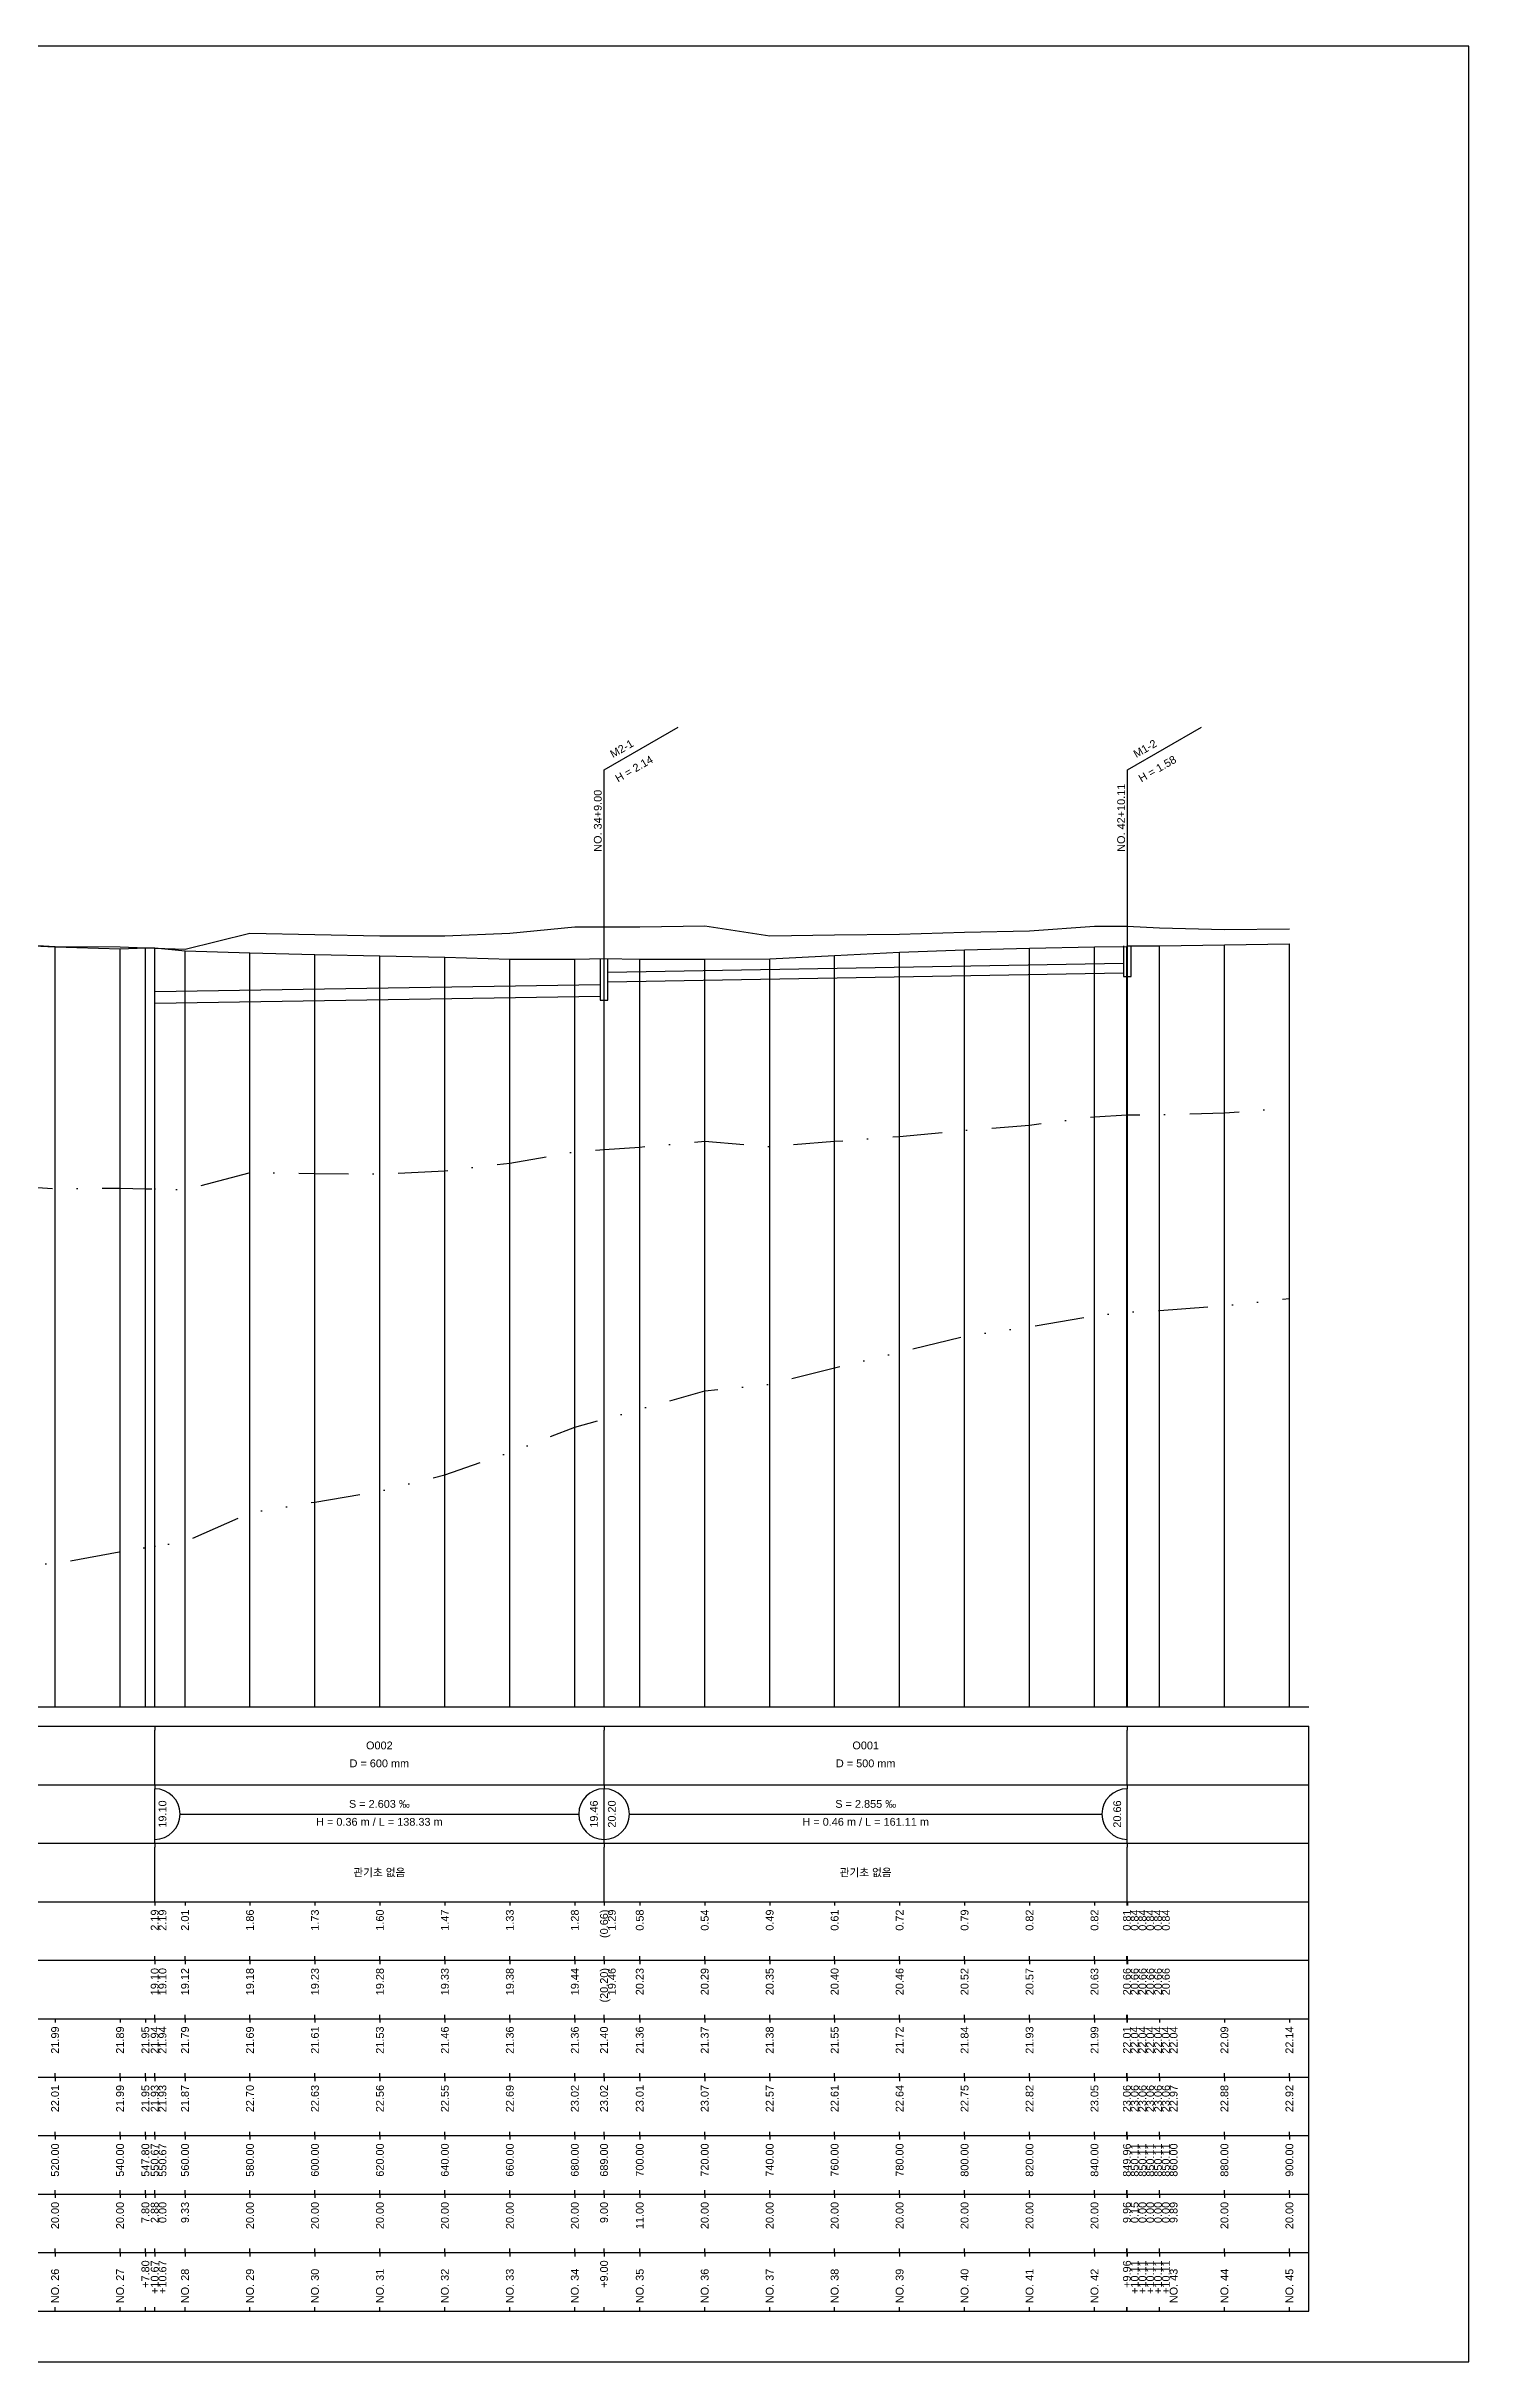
# Model space of a CAD drawing. Header units: millimetres. Extents: x -105495 to 3444, y -108190 to 2013.
# Drawn here: x 3079 to 3444, y -37996 to -37402 of the extents above; entities that cross this region are included whole.
import ezdxf
from ezdxf.enums import TextEntityAlignment as Align

# ---------------------------------------------------------------- set-up
doc = ezdxf.new("R2010")
doc.units = ezdxf.units.MM
doc.linetypes.add('DASHDOT', pattern=[25.4, 12.7, -6.35, 0, -6.35])
doc.linetypes.add('DIVIDE', pattern=[31.75, 12.7, -6.35, 0, -6.35, 0, -6.35])
for name, color, linetype in [('KZ_종단_계획선', 1, 'Continuous'), ('KZ_종단_관로', 4, 'Continuous'), ('KZ_종단_깃발', 7, 'Continuous'), ('KZ_종단_도각', 7, 'Continuous'), ('KZ_종단_맨홀', 4, 'Continuous'), ('KZ_종단_수직선', 7, 'Continuous'), ('KZ_종단_암선1', 56, 'DASHDOT'), ('KZ_종단_암선2', 4, 'DIVIDE'), ('KZ_종단_지반선', 3, 'Continuous'), ('KZ_종단_테이블문자', 7, 'Continuous'), ('KZ_종단_테이블선', 7, 'Continuous')]:
    doc.layers.add(name, color=color, linetype=linetype)
doc.styles.get("Standard").update_dxf_attribs({"font": 'arial.ttf'})

msp = doc.modelspace()

# ---------------------------------------------------------------- linework, layer by layer
at = {"layer": 'KZ_종단_계획선'}
msp.add_lwpolyline([(3064.67, -37632.29), (3081.33, -37633.04), (3098, -37633.57), (3104.5, -37633.25), (3106.89, -37633.32), (3106.89, -37633.32), (3114.67, -37634.06), (3131.33, -37634.55), (3148, -37634.97), (3164.67, -37635.33), (3181.33, -37635.71), (3198, -37636.18), (3214.67, -37636.19), (3222.17, -37636), (3231.33, -37636.21), (3248, -37636.16), (3264.67, -37636.11), (3281.33, -37635.23), (3298, -37634.41), (3314.67, -37633.78), (3331.33, -37633.34), (3348, -37633.06), (3356.3, -37632.93), (3356.43, -37632.78), (3356.43, -37632.78), (3356.43, -37632.78), (3356.43, -37632.78), (3356.43, -37632.78), (3364.67, -37632.8), (3381.33, -37632.54), (3398, -37632.29), (3398, -37632.29)], dxfattribs=at)
at = {"layer": 'KZ_종단_관로'}
for p, q in [((3223.17, -37639.5), (3355.43, -37637.2)), ((3223.17, -37642), (3355.43, -37639.7)), ((3106.89, -37644.5), (3221.17, -37642.7)), ((3106.89, -37647.5), (3221.17, -37645.7))]:
    msp.add_line(p, q, dxfattribs=at)
at = {"layer": 'KZ_종단_깃발'}
for p, q in [((3222.17, -37587.65), (3241.22, -37576.65)), ((3356.43, -37587.65), (3375.48, -37576.65)), ((3222.17, -37828), (3222.17, -37587.65)), ((3356.43, -37828), (3356.43, -37587.65))]:
    msp.add_line(p, q, dxfattribs=at)
at = {"layer": 'KZ_종단_도각'}
msp.add_lwpolyline([(2603, -37996), (3444, -37996), (3444, -37402), (2603, -37402)], close=True, dxfattribs=at)
at = {"layer": 'KZ_종단_맨홀'}
for points in [[(3355.43, -37632.78), (3355.43, -37640.66), (3357.43, -37640.66), (3357.43, -37632.78)], [(3221.17, -37636), (3221.17, -37646.7), (3223.17, -37646.7), (3223.17, -37636)]]:
    msp.add_lwpolyline(points, dxfattribs=at)
at = {"layer": 'KZ_종단_수직선'}
for p, q in [((3081.33, -37828), (3081.33, -37633.04)), ((3098, -37828), (3098, -37633.57)), ((3104.5, -37828), (3104.5, -37633.25)), ((3106.89, -37828), (3106.89, -37633.32)), ((3106.89, -37828), (3106.89, -37633.32)), ((3114.67, -37828), (3114.67, -37634.06)), ((3131.33, -37828), (3131.33, -37634.55)), ((3148, -37828), (3148, -37634.97)), ((3164.67, -37828), (3164.67, -37635.33)), ((3181.33, -37828), (3181.33, -37635.71)), ((3281.33, -37828), (3281.33, -37635.23)), ((3298, -37828), (3298, -37634.41)), ((3314.67, -37828), (3314.67, -37633.78)), ((3331.33, -37828), (3331.33, -37633.34)), ((3348, -37828), (3348, -37633.06)), ((3356.3, -37828), (3356.3, -37632.93)), ((3356.42, -37828), (3356.42, -37632.78)), ((3356.42, -37828), (3356.42, -37632.78)), ((3356.42, -37828), (3356.42, -37632.78)), ((3356.42, -37828), (3356.42, -37632.78)), ((3356.42, -37828), (3356.42, -37632.78)), ((3364.67, -37828), (3364.67, -37632.8)), ((3381.33, -37828), (3381.33, -37632.54)), ((3398, -37828), (3398, -37632.29)), ((3198, -37828), (3198, -37636.18)), ((3214.67, -37828), (3214.67, -37636.19)), ((3222.17, -37828), (3222.17, -37636)), ((3231.33, -37828), (3231.33, -37636.21)), ((3248, -37828), (3248, -37636.16)), ((3264.67, -37828), (3264.67, -37636.11))]:
    msp.add_line(p, q, dxfattribs=at)
at = {"layer": 'KZ_종단_암선1', "flags": 128}
msp.add_lwpolyline([(2648, -37743), (2664.67, -37743), (2681.33, -37743), (2698, -37743), (2714.67, -37743), (2731.33, -37743), (2748, -37743), (2764.67, -37689.97), (2781.33, -37689.41), (2791.18, -37689.57), (2798, -37689.78), (2814.67, -37689.88), (2831.33, -37690.39), (2848, -37690.93), (2864.67, -37690.24), (2881.33, -37690.49), (2898, -37690.99), (2914.67, -37691.14), (2931.33, -37691.47), (2948, -37691.68), (2964.67, -37691.73), (2981.33, -37692.06), (2998, -37692.53), (3014.67, -37692.76), (3031.33, -37693.3), (3034.46, -37693.39), (3048, -37693.27), (3064.67, -37693.93), (3081.33, -37695.04), (3098, -37694.93), (3104.5, -37695.08), (3106.89, -37695.13), (3106.89, -37695.13), (3114.67, -37695.31), (3131.33, -37690.97), (3148, -37691.15), (3164.67, -37691.29), (3181.33, -37690.5), (3198, -37688.51), (3214.67, -37685.56), (3222.17, -37685.03), (3231.33, -37684.38), (3248, -37682.9), (3264.67, -37684.26), (3281.33, -37682.92), (3298, -37681.65), (3314.67, -37680.08), (3331.33, -37678.75), (3348, -37676.61), (3356.3, -37676.09), (3356.42, -37676.09), (3356.42, -37676.09), (3356.42, -37676.09), (3356.42, -37676.09), (3356.42, -37676.09), (3364.67, -37676.1), (3381.33, -37675.57), (3398, -37674.44)], dxfattribs=at)
at = {"layer": 'KZ_종단_암선2', "flags": 128}
msp.add_lwpolyline([(2648, -37743), (2664.67, -37743), (2681.33, -37743), (2698, -37743), (2714.67, -37743), (2731.33, -37743), (2748, -37743), (2764.67, -37798.48), (2781.33, -37797.75), (2791.18, -37797.8), (2798, -37797.94), (2814.67, -37797.86), (2831.33, -37798.19), (2848, -37798.56), (2864.67, -37797.69), (2881.33, -37797.77), (2898, -37798.1), (2914.67, -37798.07), (2931.33, -37798.22), (2948, -37798.26), (2964.67, -37798.13), (2981.33, -37798.29), (2998, -37798.58), (3014.67, -37796.59), (3031.33, -37795.93), (3034.46, -37795.69), (3048, -37795.45), (3064.67, -37791.73), (3081.33, -37791.24), (3098, -37788.17), (3104.5, -37787.16), (3106.89, -37786.78), (3106.89, -37786.78), (3114.67, -37785.57), (3131.33, -37778.25), (3148, -37775.46), (3164.67, -37772.66), (3181.33, -37768.46), (3198, -37762.75), (3214.67, -37756.24), (3222.17, -37754.18), (3231.33, -37751.67), (3248, -37746.95), (3264.67, -37745.24), (3281.33, -37741), (3298, -37737), (3314.67, -37732.89), (3331.33, -37730.53), (3348, -37727.6), (3356.3, -37726.71), (3356.42, -37726.71), (3356.42, -37726.71), (3356.42, -37726.71), (3356.42, -37726.71), (3356.42, -37726.71), (3364.67, -37726.35), (3381.33, -37725.09), (3398, -37723.23)], dxfattribs=at)
at = {"layer": 'KZ_종단_지반선', "flags": 128}
msp.add_lwpolyline([(3064.67, -37632.02), (3081.33, -37632.97), (3098, -37633.05), (3104.5, -37633.27), (3106.89, -37633.36), (3106.89, -37633.36), (3114.67, -37633.63), (3131.33, -37629.48), (3148, -37629.86), (3164.67, -37630.19), (3181.33, -37630.23), (3198, -37629.55), (3214.67, -37627.88), (3222.17, -37627.91), (3231.33, -37627.93), (3248, -37627.65), (3264.67, -37630.17), (3281.33, -37629.96), (3298, -37629.78), (3314.67, -37629.25), (3331.33, -37628.92), (3348, -37627.73), (3356.3, -37627.69), (3356.42, -37627.7), (3356.42, -37627.7), (3356.42, -37627.7), (3356.42, -37627.7), (3356.42, -37627.7), (3364.67, -37628.17), (3381.33, -37628.59), (3398, -37628.4)], dxfattribs=at)
at = {"layer": 'KZ_종단_테이블문자'}
for p, q in [((3106.89, -37833), (3106.89, -37834)), ((3106.89, -37847), (3106.89, -37834)), ((3222.17, -37833), (3222.17, -37834)), ((3222.17, -37833), (3222.17, -37834)), ((3222.17, -37847), (3222.17, -37834)), ((3222.17, -37847), (3222.17, -37834)), ((3356.42, -37833), (3356.42, -37834)), ((3356.42, -37847), (3356.42, -37834)), ((3106.89, -37848), (3106.89, -37847)), ((3106.89, -37848), (3106.89, -37849)), ((3106.89, -37862), (3106.89, -37849)), ((3222.17, -37848), (3222.17, -37847)), ((3222.17, -37848), (3222.17, -37847)), ((3222.17, -37848), (3222.17, -37849)), ((3222.17, -37848), (3222.17, -37849)), ((3222.17, -37862), (3222.17, -37849)), ((3222.17, -37862), (3222.17, -37849)), ((3356.42, -37848), (3356.42, -37847)), ((3356.42, -37848), (3356.42, -37849)), ((3356.42, -37862), (3356.42, -37849)), ((3113.31, -37855.5), (3215.75, -37855.5)), ((3228.58, -37855.5), (3350.01, -37855.5)), ((3106.89, -37863), (3106.89, -37862)), ((3106.89, -37863), (3106.89, -37864)), ((3106.89, -37877), (3106.89, -37864)), ((3222.17, -37863), (3222.17, -37862)), ((3222.17, -37863), (3222.17, -37862)), ((3222.17, -37863), (3222.17, -37864)), ((3222.17, -37863), (3222.17, -37864)), ((3222.17, -37877), (3222.17, -37864)), ((3222.17, -37877), (3222.17, -37864)), ((3356.42, -37863), (3356.42, -37862)), ((3356.42, -37863), (3356.42, -37864)), ((3356.42, -37877), (3356.42, -37864)), ((3106.89, -37878), (3106.89, -37877)), ((3222.17, -37878), (3222.17, -37877)), ((3222.17, -37878), (3222.17, -37877)), ((3356.42, -37878), (3356.42, -37877))]:
    msp.add_line(p, q, dxfattribs=at)
for centre, start, end in [((3106.89, -37855.5), 270, 90), ((3222.17, -37855.5), 90, 270), ((3222.17, -37855.5), 270, 90), ((3356.42, -37855.5), 90, 270)]:
    msp.add_arc(centre, 6.5, start, end, dxfattribs=at)
at = {"layer": 'KZ_종단_테이블선'}
for p, q in [((2628, -37828), (3403, -37828)), ((2628, -37833), (3403, -37833)), ((3403, -37848), (3403, -37833)), ((2628, -37848), (3403, -37848)), ((3403, -37863), (3403, -37848)), ((2628, -37863), (3403, -37863)), ((3403, -37878), (3403, -37863)), ((2628, -37878), (3403, -37878)), ((3106.89, -37878), (3106.89, -37879)), ((3106.89, -37878), (3106.89, -37879)), ((3114.67, -37878), (3114.67, -37879)), ((3131.33, -37878), (3131.33, -37879)), ((3148, -37878), (3148, -37879)), ((3164.67, -37878), (3164.67, -37879)), ((3181.33, -37878), (3181.33, -37879)), ((3198, -37878), (3198, -37879)), ((3214.67, -37878), (3214.67, -37879)), ((3222.17, -37878), (3222.17, -37879)), ((3231.33, -37878), (3231.33, -37879)), ((3248, -37878), (3248, -37879)), ((3264.67, -37878), (3264.67, -37879)), ((3281.33, -37878), (3281.33, -37879)), ((3298, -37878), (3298, -37879)), ((3314.67, -37878), (3314.67, -37879)), ((3331.33, -37878), (3331.33, -37879)), ((3348, -37878), (3348, -37879)), ((3356.3, -37878), (3356.3, -37879)), ((3356.43, -37878), (3356.43, -37879)), ((3356.43, -37878), (3356.43, -37879)), ((3356.43, -37878), (3356.43, -37879)), ((3356.43, -37878), (3356.43, -37879)), ((3356.43, -37878), (3356.43, -37879)), ((3403, -37893), (3403, -37878)), ((2628, -37893), (3403, -37893)), ((3106.89, -37893), (3106.89, -37892)), ((3106.89, -37893), (3106.89, -37892)), ((3106.89, -37893), (3106.89, -37894)), ((3106.89, -37893), (3106.89, -37894)), ((3114.67, -37893), (3114.67, -37892)), ((3114.67, -37893), (3114.67, -37894)), ((3131.33, -37893), (3131.33, -37892)), ((3131.33, -37893), (3131.33, -37894)), ((3148, -37893), (3148, -37892)), ((3148, -37893), (3148, -37894)), ((3164.67, -37893), (3164.67, -37892)), ((3164.67, -37893), (3164.67, -37894)), ((3181.33, -37893), (3181.33, -37892)), ((3181.33, -37893), (3181.33, -37894)), ((3198, -37893), (3198, -37892)), ((3198, -37893), (3198, -37894)), ((3214.67, -37893), (3214.67, -37892)), ((3214.67, -37893), (3214.67, -37894)), ((3222.17, -37893), (3222.17, -37892)), ((3222.17, -37893), (3222.17, -37894)), ((3231.33, -37893), (3231.33, -37892)), ((3231.33, -37893), (3231.33, -37894)), ((3248, -37893), (3248, -37892)), ((3248, -37893), (3248, -37894)), ((3264.67, -37893), (3264.67, -37892)), ((3264.67, -37893), (3264.67, -37894)), ((3281.33, -37893), (3281.33, -37892)), ((3281.33, -37893), (3281.33, -37894)), ((3298, -37893), (3298, -37892)), ((3298, -37893), (3298, -37894)), ((3314.67, -37893), (3314.67, -37892)), ((3314.67, -37893), (3314.67, -37894)), ((3331.33, -37893), (3331.33, -37892)), ((3331.33, -37893), (3331.33, -37894)), ((3348, -37893), (3348, -37892)), ((3348, -37893), (3348, -37894)), ((3356.3, -37893), (3356.3, -37892)), ((3356.3, -37893), (3356.3, -37894)), ((3356.43, -37893), (3356.43, -37892)), ((3356.43, -37893), (3356.43, -37892)), ((3356.43, -37893), (3356.43, -37892)), ((3356.43, -37893), (3356.43, -37892)), ((3356.43, -37893), (3356.43, -37892)), ((3356.43, -37893), (3356.43, -37894)), ((3356.43, -37893), (3356.43, -37894)), ((3356.43, -37893), (3356.43, -37894)), ((3356.43, -37893), (3356.43, -37894)), ((3356.43, -37893), (3356.43, -37894)), ((3403, -37908), (3403, -37893)), ((2628, -37908), (3403, -37908)), ((3081.33, -37908), (3081.33, -37909)), ((3098, -37908), (3098, -37909)), ((3104.5, -37908), (3104.5, -37909)), ((3106.89, -37908), (3106.89, -37907)), ((3106.89, -37908), (3106.89, -37907)), ((3106.89, -37908), (3106.89, -37909)), ((3106.89, -37908), (3106.89, -37909)), ((3114.67, -37908), (3114.67, -37907)), ((3114.67, -37908), (3114.67, -37909)), ((3131.33, -37908), (3131.33, -37907)), ((3131.33, -37908), (3131.33, -37909)), ((3148, -37908), (3148, -37907)), ((3148, -37908), (3148, -37909)), ((3164.67, -37908), (3164.67, -37907)), ((3164.67, -37908), (3164.67, -37909)), ((3181.33, -37908), (3181.33, -37907)), ((3181.33, -37908), (3181.33, -37909)), ((3198, -37908), (3198, -37907)), ((3198, -37908), (3198, -37909)), ((3214.67, -37908), (3214.67, -37907)), ((3214.67, -37908), (3214.67, -37909)), ((3222.17, -37908), (3222.17, -37907)), ((3222.17, -37908), (3222.17, -37909)), ((3231.33, -37908), (3231.33, -37907)), ((3231.33, -37908), (3231.33, -37909)), ((3248, -37908), (3248, -37907)), ((3248, -37908), (3248, -37909)), ((3264.67, -37908), (3264.67, -37907)), ((3264.67, -37908), (3264.67, -37909)), ((3281.33, -37908), (3281.33, -37907)), ((3281.33, -37908), (3281.33, -37909)), ((3298, -37908), (3298, -37907)), ((3298, -37908), (3298, -37909)), ((3314.67, -37908), (3314.67, -37907)), ((3314.67, -37908), (3314.67, -37909)), ((3331.33, -37908), (3331.33, -37907)), ((3331.33, -37908), (3331.33, -37909)), ((3348, -37908), (3348, -37907)), ((3348, -37908), (3348, -37909)), ((3356.3, -37908), (3356.3, -37907)), ((3356.3, -37908), (3356.3, -37909)), ((3356.42, -37908), (3356.42, -37909)), ((3356.42, -37908), (3356.42, -37909)), ((3356.42, -37908), (3356.42, -37909)), ((3356.42, -37908), (3356.42, -37909)), ((3356.42, -37908), (3356.42, -37909)), ((3356.43, -37908), (3356.43, -37907)), ((3356.43, -37908), (3356.43, -37907)), ((3356.43, -37908), (3356.43, -37907)), ((3356.43, -37908), (3356.43, -37907)), ((3356.43, -37908), (3356.43, -37907)), ((3364.67, -37908), (3364.67, -37909)), ((3381.33, -37908), (3381.33, -37909)), ((3398, -37908), (3398, -37909)), ((3403, -37923), (3403, -37908)), ((2628, -37923), (3403, -37923)), ((3081.33, -37923), (3081.33, -37922)), ((3081.33, -37923), (3081.33, -37924)), ((3098, -37923), (3098, -37922)), ((3098, -37923), (3098, -37924)), ((3104.5, -37923), (3104.5, -37922)), ((3104.5, -37923), (3104.5, -37924)), ((3106.89, -37923), (3106.89, -37922)), ((3106.89, -37923), (3106.89, -37922)), ((3106.89, -37923), (3106.89, -37924)), ((3106.89, -37923), (3106.89, -37924)), ((3114.67, -37923), (3114.67, -37922)), ((3114.67, -37923), (3114.67, -37924)), ((3131.33, -37923), (3131.33, -37922)), ((3131.33, -37923), (3131.33, -37924)), ((3148, -37923), (3148, -37922)), ((3148, -37923), (3148, -37924)), ((3164.67, -37923), (3164.67, -37922)), ((3164.67, -37923), (3164.67, -37924)), ((3181.33, -37923), (3181.33, -37922)), ((3181.33, -37923), (3181.33, -37924)), ((3198, -37923), (3198, -37922)), ((3198, -37923), (3198, -37924)), ((3214.67, -37923), (3214.67, -37922)), ((3214.67, -37923), (3214.67, -37924)), ((3222.17, -37923), (3222.17, -37922)), ((3222.17, -37923), (3222.17, -37924)), ((3231.33, -37923), (3231.33, -37922)), ((3231.33, -37923), (3231.33, -37924)), ((3248, -37923), (3248, -37922)), ((3248, -37923), (3248, -37924)), ((3264.67, -37923), (3264.67, -37922)), ((3264.67, -37923), (3264.67, -37924)), ((3281.33, -37923), (3281.33, -37922)), ((3281.33, -37923), (3281.33, -37924)), ((3298, -37923), (3298, -37922)), ((3298, -37923), (3298, -37924)), ((3314.67, -37923), (3314.67, -37922)), ((3314.67, -37923), (3314.67, -37924)), ((3331.33, -37923), (3331.33, -37922)), ((3331.33, -37923), (3331.33, -37924)), ((3348, -37923), (3348, -37922)), ((3348, -37923), (3348, -37924)), ((3356.3, -37923), (3356.3, -37922)), ((3356.3, -37923), (3356.3, -37924)), ((3356.42, -37923), (3356.42, -37922)), ((3356.42, -37923), (3356.42, -37922)), ((3356.42, -37923), (3356.42, -37922)), ((3356.42, -37923), (3356.42, -37922)), ((3356.42, -37923), (3356.42, -37922)), ((3356.42, -37923), (3356.42, -37924)), ((3356.42, -37923), (3356.42, -37924)), ((3356.42, -37923), (3356.42, -37924)), ((3356.42, -37923), (3356.42, -37924)), ((3356.42, -37923), (3356.42, -37924)), ((3364.67, -37923), (3364.67, -37922)), ((3364.67, -37923), (3364.67, -37924)), ((3381.33, -37923), (3381.33, -37922)), ((3381.33, -37923), (3381.33, -37924)), ((3398, -37923), (3398, -37922)), ((3398, -37923), (3398, -37924)), ((3403, -37938), (3403, -37923)), ((2628, -37938), (3403, -37938)), ((3081.33, -37938), (3081.33, -37937)), ((3081.33, -37938), (3081.33, -37939)), ((3098, -37938), (3098, -37937)), ((3098, -37938), (3098, -37939)), ((3104.5, -37938), (3104.5, -37937)), ((3104.5, -37938), (3104.5, -37939)), ((3106.89, -37938), (3106.89, -37937)), ((3106.89, -37938), (3106.89, -37937)), ((3106.89, -37938), (3106.89, -37939)), ((3106.89, -37938), (3106.89, -37939)), ((3114.67, -37938), (3114.67, -37937)), ((3114.67, -37938), (3114.67, -37939)), ((3131.33, -37938), (3131.33, -37937)), ((3131.33, -37938), (3131.33, -37939)), ((3148, -37938), (3148, -37937)), ((3148, -37938), (3148, -37939)), ((3164.67, -37938), (3164.67, -37937)), ((3164.67, -37938), (3164.67, -37939)), ((3181.33, -37938), (3181.33, -37937)), ((3181.33, -37938), (3181.33, -37939)), ((3198, -37938), (3198, -37937)), ((3198, -37938), (3198, -37939)), ((3214.67, -37938), (3214.67, -37937)), ((3214.67, -37938), (3214.67, -37939)), ((3222.17, -37938), (3222.17, -37937)), ((3222.17, -37938), (3222.17, -37939)), ((3231.33, -37938), (3231.33, -37937)), ((3231.33, -37938), (3231.33, -37939)), ((3248, -37938), (3248, -37937)), ((3248, -37938), (3248, -37939)), ((3264.67, -37938), (3264.67, -37937)), ((3264.67, -37938), (3264.67, -37939)), ((3281.33, -37938), (3281.33, -37937)), ((3281.33, -37938), (3281.33, -37939)), ((3298, -37938), (3298, -37937)), ((3298, -37938), (3298, -37939)), ((3314.67, -37938), (3314.67, -37937)), ((3314.67, -37938), (3314.67, -37939)), ((3331.33, -37938), (3331.33, -37937)), ((3331.33, -37938), (3331.33, -37939)), ((3348, -37938), (3348, -37937)), ((3348, -37938), (3348, -37939)), ((3356.3, -37938), (3356.3, -37937)), ((3356.3, -37938), (3356.3, -37939)), ((3356.42, -37938), (3356.42, -37937)), ((3356.42, -37938), (3356.42, -37937)), ((3356.42, -37938), (3356.42, -37937)), ((3356.42, -37938), (3356.42, -37937)), ((3356.42, -37938), (3356.42, -37937)), ((3356.42, -37938), (3356.42, -37939)), ((3356.42, -37938), (3356.42, -37939)), ((3356.42, -37938), (3356.42, -37939)), ((3356.42, -37938), (3356.42, -37939)), ((3356.42, -37938), (3356.42, -37939)), ((3364.67, -37938), (3364.67, -37937)), ((3364.67, -37938), (3364.67, -37939)), ((3381.33, -37938), (3381.33, -37937)), ((3381.33, -37938), (3381.33, -37939)), ((3398, -37938), (3398, -37937)), ((3398, -37938), (3398, -37939)), ((3403, -37953), (3403, -37938)), ((2628, -37953), (3403, -37953)), ((3081.33, -37953), (3081.33, -37952)), ((3081.33, -37953), (3081.33, -37954)), ((3098, -37953), (3098, -37952)), ((3098, -37953), (3098, -37954)), ((3104.5, -37953), (3104.5, -37952)), ((3104.5, -37953), (3104.5, -37954)), ((3106.89, -37953), (3106.89, -37952)), ((3106.89, -37953), (3106.89, -37952)), ((3106.89, -37953), (3106.89, -37954)), ((3106.89, -37953), (3106.89, -37954)), ((3114.67, -37953), (3114.67, -37952)), ((3114.67, -37953), (3114.67, -37954)), ((3131.33, -37953), (3131.33, -37952)), ((3131.33, -37953), (3131.33, -37954)), ((3148, -37953), (3148, -37952)), ((3148, -37953), (3148, -37954)), ((3164.67, -37953), (3164.67, -37952)), ((3164.67, -37953), (3164.67, -37954)), ((3181.33, -37953), (3181.33, -37952)), ((3181.33, -37953), (3181.33, -37954)), ((3198, -37953), (3198, -37952)), ((3198, -37953), (3198, -37954)), ((3214.67, -37953), (3214.67, -37952)), ((3214.67, -37953), (3214.67, -37954)), ((3222.17, -37953), (3222.17, -37952)), ((3222.17, -37953), (3222.17, -37954)), ((3231.33, -37953), (3231.33, -37952)), ((3231.33, -37953), (3231.33, -37954)), ((3248, -37953), (3248, -37952)), ((3248, -37953), (3248, -37954)), ((3264.67, -37953), (3264.67, -37952)), ((3264.67, -37953), (3264.67, -37954)), ((3281.33, -37953), (3281.33, -37952)), ((3281.33, -37953), (3281.33, -37954)), ((3298, -37953), (3298, -37952)), ((3298, -37953), (3298, -37954)), ((3314.67, -37953), (3314.67, -37952)), ((3314.67, -37953), (3314.67, -37954)), ((3331.33, -37953), (3331.33, -37952)), ((3331.33, -37953), (3331.33, -37954)), ((3348, -37953), (3348, -37952)), ((3348, -37953), (3348, -37954)), ((3356.3, -37953), (3356.3, -37952)), ((3356.3, -37953), (3356.3, -37954)), ((3356.42, -37953), (3356.42, -37952)), ((3356.42, -37953), (3356.42, -37952)), ((3356.42, -37953), (3356.42, -37952)), ((3356.42, -37953), (3356.42, -37952)), ((3356.42, -37953), (3356.42, -37952)), ((3356.42, -37953), (3356.42, -37954)), ((3356.42, -37953), (3356.42, -37954)), ((3356.42, -37953), (3356.42, -37954)), ((3356.42, -37953), (3356.42, -37954)), ((3356.42, -37953), (3356.42, -37954)), ((3364.67, -37953), (3364.67, -37952)), ((3364.67, -37953), (3364.67, -37954)), ((3381.33, -37953), (3381.33, -37952)), ((3381.33, -37953), (3381.33, -37954)), ((3398, -37953), (3398, -37952)), ((3398, -37953), (3398, -37954)), ((3403, -37968), (3403, -37953)), ((2628, -37968), (3403, -37968)), ((3081.33, -37968), (3081.33, -37967)), ((3081.33, -37968), (3081.33, -37969)), ((3098, -37968), (3098, -37967)), ((3098, -37968), (3098, -37969)), ((3104.5, -37968), (3104.5, -37967)), ((3104.5, -37968), (3104.5, -37969)), ((3106.89, -37968), (3106.89, -37967)), ((3106.89, -37968), (3106.89, -37967)), ((3106.89, -37968), (3106.89, -37969)), ((3106.89, -37968), (3106.89, -37969)), ((3114.67, -37968), (3114.67, -37967)), ((3114.67, -37968), (3114.67, -37969)), ((3131.33, -37968), (3131.33, -37967)), ((3131.33, -37968), (3131.33, -37969)), ((3148, -37968), (3148, -37967)), ((3148, -37968), (3148, -37969)), ((3164.67, -37968), (3164.67, -37967)), ((3164.67, -37968), (3164.67, -37969)), ((3181.33, -37968), (3181.33, -37967)), ((3181.33, -37968), (3181.33, -37969)), ((3198, -37968), (3198, -37967)), ((3198, -37968), (3198, -37969)), ((3214.67, -37968), (3214.67, -37967)), ((3214.67, -37968), (3214.67, -37969)), ((3222.17, -37968), (3222.17, -37967)), ((3222.17, -37968), (3222.17, -37969)), ((3231.33, -37968), (3231.33, -37967)), ((3231.33, -37968), (3231.33, -37969)), ((3248, -37968), (3248, -37967)), ((3248, -37968), (3248, -37969)), ((3264.67, -37968), (3264.67, -37967)), ((3264.67, -37968), (3264.67, -37969)), ((3281.33, -37968), (3281.33, -37967)), ((3281.33, -37968), (3281.33, -37969)), ((3298, -37968), (3298, -37967)), ((3298, -37968), (3298, -37969)), ((3314.67, -37968), (3314.67, -37967)), ((3314.67, -37968), (3314.67, -37969)), ((3331.33, -37968), (3331.33, -37967)), ((3331.33, -37968), (3331.33, -37969)), ((3348, -37968), (3348, -37967)), ((3348, -37968), (3348, -37969)), ((3356.3, -37968), (3356.3, -37967)), ((3356.3, -37968), (3356.3, -37969)), ((3356.42, -37968), (3356.42, -37967)), ((3356.42, -37968), (3356.42, -37967)), ((3356.42, -37968), (3356.42, -37967)), ((3356.42, -37968), (3356.42, -37967)), ((3356.42, -37968), (3356.42, -37967)), ((3356.42, -37968), (3356.42, -37969)), ((3356.42, -37968), (3356.42, -37969)), ((3356.42, -37968), (3356.42, -37969)), ((3356.42, -37968), (3356.42, -37969)), ((3356.42, -37968), (3356.42, -37969)), ((3364.67, -37968), (3364.67, -37967)), ((3364.67, -37968), (3364.67, -37969)), ((3381.33, -37968), (3381.33, -37967)), ((3381.33, -37968), (3381.33, -37969)), ((3398, -37968), (3398, -37967)), ((3398, -37968), (3398, -37969)), ((3403, -37983), (3403, -37968)), ((2628, -37983), (3403, -37983)), ((3081.33, -37983), (3081.33, -37982)), ((3098, -37983), (3098, -37982)), ((3104.5, -37983), (3104.5, -37982)), ((3106.89, -37983), (3106.89, -37982)), ((3106.89, -37983), (3106.89, -37982)), ((3114.67, -37983), (3114.67, -37982)), ((3131.33, -37983), (3131.33, -37982)), ((3148, -37983), (3148, -37982)), ((3164.67, -37983), (3164.67, -37982)), ((3181.33, -37983), (3181.33, -37982)), ((3198, -37983), (3198, -37982)), ((3214.67, -37983), (3214.67, -37982)), ((3222.17, -37983), (3222.17, -37982)), ((3231.33, -37983), (3231.33, -37982)), ((3248, -37983), (3248, -37982)), ((3264.67, -37983), (3264.67, -37982)), ((3281.33, -37983), (3281.33, -37982)), ((3298, -37983), (3298, -37982)), ((3314.67, -37983), (3314.67, -37982)), ((3331.33, -37983), (3331.33, -37982)), ((3348, -37983), (3348, -37982)), ((3356.3, -37983), (3356.3, -37982)), ((3356.42, -37983), (3356.42, -37982)), ((3356.42, -37983), (3356.42, -37982)), ((3356.42, -37983), (3356.42, -37982)), ((3356.42, -37983), (3356.42, -37982)), ((3356.42, -37983), (3356.42, -37982)), ((3364.67, -37983), (3364.67, -37982)), ((3381.33, -37983), (3381.33, -37982)), ((3398, -37983), (3398, -37982))]:
    msp.add_line(p, q, dxfattribs=at)

# ---------------------------------------------------------------- texts
at = {"layer": 'KZ_종단_깃발'}
for s, rotation, p in [('M2-1', 30, (3224.76, -37585.15)), ('M1-2', 30, (3359.02, -37585.15)), ('NO. 34+9.00', 90, (3222.17, -37608.65)), ('NO. 42+10.11', 90, (3356.43, -37608.65))]:
    msp.add_text(s, height=2, rotation=rotation, dxfattribs=at).set_placement(p, align=Align.BOTTOM_LEFT)
for s, p in [('H = 2.14', (3224.76, -37589.15)), ('H = 1.58', (3359.02, -37589.15))]:
    msp.add_text(s, height=2, rotation=30, dxfattribs=at).set_placement(p, align=Align.TOP_LEFT)
at = {"layer": 'KZ_종단_테이블문자'}
for s, p in [('O002', (3164.53, -37839.5)), ('O001', (3289.3, -37839.5)), ('S = 2.603 ‰', (3164.53, -37854.5)), ('S = 2.855 ‰', (3289.3, -37854.5))]:
    msp.add_text(s, height=2, dxfattribs=at).set_placement(p, align=Align.BOTTOM_CENTER)
for s, p in [('D = 600 mm', (3164.53, -37841.5)), ('D = 500 mm', (3289.3, -37841.5)), ('H = 0.36 m / L = 138.33 m', (3164.53, -37856.5)), ('H = 0.46 m / L = 161.11 m', (3289.3, -37856.5))]:
    msp.add_text(s, height=2, dxfattribs=at).set_placement(p, align=Align.TOP_CENTER)
for s, p in [('19.10', (3107.89, -37855.5)), ('20.20', (3223.17, -37855.5))]:
    msp.add_text(s, height=2, rotation=90, dxfattribs=at).set_placement(p, align=Align.TOP_CENTER)
for s, p in [('19.46', (3221.17, -37855.5)), ('20.66', (3355.42, -37855.5))]:
    msp.add_text(s, height=2, rotation=90, dxfattribs=at).set_placement(p, align=Align.BOTTOM_CENTER)
for p in [(3164.53, -37870.5), (3289.3, -37870.5)]:
    msp.add_text('관기초 없음', height=2, dxfattribs=at).set_placement(p, align=Align.MIDDLE_CENTER)
for s, p in [('2.19', (3106.89, -37880)), ('2.19', (3108.89, -37880)), ('2.01', (3114.67, -37880)), ('1.86', (3131.33, -37880)), ('1.73', (3148, -37880)), ('1.60', (3164.67, -37880)), ('1.47', (3181.33, -37880)), ('1.33', (3198, -37880)), ('1.28', (3214.67, -37880)), ('(0.66)', (3222.17, -37880)), ('1.29', (3224.17, -37880)), ('0.58', (3231.33, -37880)), ('0.54', (3248, -37880)), ('0.49', (3264.67, -37880)), ('0.61', (3281.33, -37880)), ('0.72', (3298, -37880)), ('0.79', (3314.67, -37880)), ('0.82', (3331.33, -37880)), ('0.82', (3348, -37880)), ('0.81', (3356.3, -37880)), ('0.84', (3358.3, -37880)), ('0.84', (3360.3, -37880)), ('0.84', (3362.3, -37880)), ('0.84', (3364.3, -37880)), ('0.84', (3366.3, -37880)), ('19.10', (3106.89, -37895)), ('19.10', (3108.89, -37895)), ('19.12', (3114.67, -37895)), ('19.18', (3131.33, -37895)), ('19.23', (3148, -37895)), ('19.28', (3164.67, -37895)), ('19.33', (3181.33, -37895)), ('19.38', (3198, -37895)), ('19.44', (3214.67, -37895)), ('(20.20)', (3222.17, -37895)), ('19.46', (3224.17, -37895)), ('20.23', (3231.33, -37895)), ('20.29', (3248, -37895)), ('20.35', (3264.67, -37895)), ('20.40', (3281.33, -37895)), ('20.46', (3298, -37895)), ('20.52', (3314.67, -37895)), ('20.57', (3331.33, -37895)), ('20.63', (3348, -37895)), ('20.66', (3356.3, -37895)), ('20.66', (3358.3, -37895)), ('20.66', (3360.3, -37895)), ('20.66', (3362.3, -37895)), ('20.66', (3364.3, -37895)), ('20.66', (3366.3, -37895)), ('21.99', (3081.33, -37910)), ('21.89', (3098, -37910)), ('21.95', (3104.5, -37910)), ('21.94', (3106.89, -37910)), ('21.94', (3108.89, -37910)), ('21.79', (3114.67, -37910)), ('21.69', (3131.33, -37910)), ('21.61', (3148, -37910)), ('21.53', (3164.67, -37910)), ('21.46', (3181.33, -37910)), ('21.36', (3198, -37910)), ('21.36', (3214.67, -37910)), ('21.40', (3222.17, -37910)), ('21.36', (3231.33, -37910)), ('21.37', (3248, -37910)), ('21.38', (3264.67, -37910)), ('21.55', (3281.33, -37910)), ('21.72', (3298, -37910)), ('21.84', (3314.67, -37910)), ('21.93', (3331.33, -37910)), ('21.99', (3348, -37910)), ('22.01', (3356.3, -37910)), ('22.04', (3358.3, -37910)), ('22.04', (3360.3, -37910)), ('22.04', (3362.3, -37910)), ('22.04', (3364.3, -37910)), ('22.04', (3366.3, -37910)), ('22.04', (3368.3, -37910)), ('22.09', (3381.33, -37910)), ('22.14', (3398, -37910)), ('22.01', (3081.33, -37925)), ('21.99', (3098, -37925)), ('21.95', (3104.5, -37925)), ('21.93', (3106.89, -37925)), ('21.93', (3108.89, -37925)), ('21.87', (3114.67, -37925)), ('22.70', (3131.33, -37925)), ('22.63', (3148, -37925)), ('22.56', (3164.67, -37925)), ('22.55', (3181.33, -37925)), ('22.69', (3198, -37925)), ('23.02', (3214.67, -37925)), ('23.02', (3222.17, -37925)), ('23.01', (3231.33, -37925)), ('23.07', (3248, -37925)), ('22.57', (3264.67, -37925)), ('22.61', (3281.33, -37925)), ('22.64', (3298, -37925)), ('22.75', (3314.67, -37925)), ('22.82', (3331.33, -37925)), ('23.05', (3348, -37925)), ('23.06', (3356.3, -37925)), ('23.06', (3358.3, -37925)), ('23.06', (3360.3, -37925)), ('23.06', (3362.3, -37925)), ('23.06', (3364.3, -37925)), ('23.06', (3366.3, -37925)), ('22.97', (3368.3, -37925)), ('22.88', (3381.33, -37925)), ('22.92', (3398, -37925)), ('520.00', (3081.33, -37940)), ('540.00', (3098, -37940)), ('547.80', (3104.5, -37940)), ('550.67', (3106.89, -37940)), ('550.67', (3108.89, -37940)), ('560.00', (3114.67, -37940)), ('580.00', (3131.33, -37940)), ('600.00', (3148, -37940)), ('620.00', (3164.67, -37940)), ('640.00', (3181.33, -37940)), ('660.00', (3198, -37940)), ('680.00', (3214.67, -37940)), ('689.00', (3222.17, -37940)), ('700.00', (3231.33, -37940)), ('720.00', (3248, -37940)), ('740.00', (3264.67, -37940)), ('760.00', (3281.33, -37940)), ('780.00', (3298, -37940)), ('800.00', (3314.67, -37940)), ('820.00', (3331.33, -37940)), ('840.00', (3348, -37940)), ('849.96', (3356.3, -37940)), ('850.11', (3358.3, -37940)), ('850.11', (3360.3, -37940)), ('850.11', (3362.3, -37940)), ('850.11', (3364.3, -37940)), ('850.11', (3366.3, -37940)), ('860.00', (3368.3, -37940)), ('880.00', (3381.33, -37940)), ('900.00', (3398, -37940)), ('20.00', (3081.33, -37955)), ('20.00', (3098, -37955)), ('7.80', (3104.5, -37955)), ('2.88', (3106.89, -37955)), ('0.00', (3108.89, -37955)), ('9.33', (3114.67, -37955)), ('20.00', (3131.33, -37955)), ('20.00', (3148, -37955)), ('20.00', (3164.67, -37955)), ('20.00', (3181.33, -37955)), ('20.00', (3198, -37955)), ('20.00', (3214.67, -37955)), ('9.00', (3222.17, -37955)), ('11.00', (3231.33, -37955)), ('20.00', (3248, -37955)), ('20.00', (3264.67, -37955)), ('20.00', (3281.33, -37955)), ('20.00', (3298, -37955)), ('20.00', (3314.67, -37955)), ('20.00', (3331.33, -37955)), ('20.00', (3348, -37955)), ('9.96', (3356.3, -37955)), ('0.15', (3358.3, -37955)), ('0.00', (3360.3, -37955)), ('0.00', (3362.3, -37955)), ('0.00', (3364.3, -37955)), ('0.00', (3366.3, -37955)), ('9.89', (3368.3, -37955)), ('20.00', (3381.33, -37955)), ('20.00', (3398, -37955)), ('+7.80', (3104.5, -37970)), ('+10.67', (3106.89, -37970)), ('+10.67', (3108.89, -37970)), ('+9.00', (3222.17, -37970)), ('+9.96', (3356.3, -37970)), ('+10.11', (3358.3, -37970)), ('+10.11', (3360.3, -37970)), ('+10.11', (3362.3, -37970)), ('+10.11', (3364.3, -37970)), ('+10.11', (3366.3, -37970))]:
    msp.add_text(s, height=2, rotation=90, dxfattribs=at).set_placement(p, align=Align.MIDDLE_RIGHT)
for s, p in [('NO. 26', (3081.33, -37981)), ('NO. 27', (3098, -37981)), ('NO. 28', (3114.67, -37981)), ('NO. 29', (3131.33, -37981)), ('NO. 30', (3148, -37981)), ('NO. 31', (3164.67, -37981)), ('NO. 32', (3181.33, -37981)), ('NO. 33', (3198, -37981)), ('NO. 34', (3214.67, -37981)), ('NO. 35', (3231.33, -37981)), ('NO. 36', (3248, -37981)), ('NO. 37', (3264.67, -37981)), ('NO. 38', (3281.33, -37981)), ('NO. 39', (3298, -37981)), ('NO. 40', (3314.67, -37981)), ('NO. 41', (3331.33, -37981)), ('NO. 42', (3348, -37981)), ('NO. 43', (3368.3, -37981)), ('NO. 44', (3381.33, -37981)), ('NO. 45', (3398, -37981))]:
    msp.add_text(s, height=2, rotation=90, dxfattribs=at).set_placement(p, align=Align.MIDDLE_LEFT)

doc.saveas('drawing.dxf')
